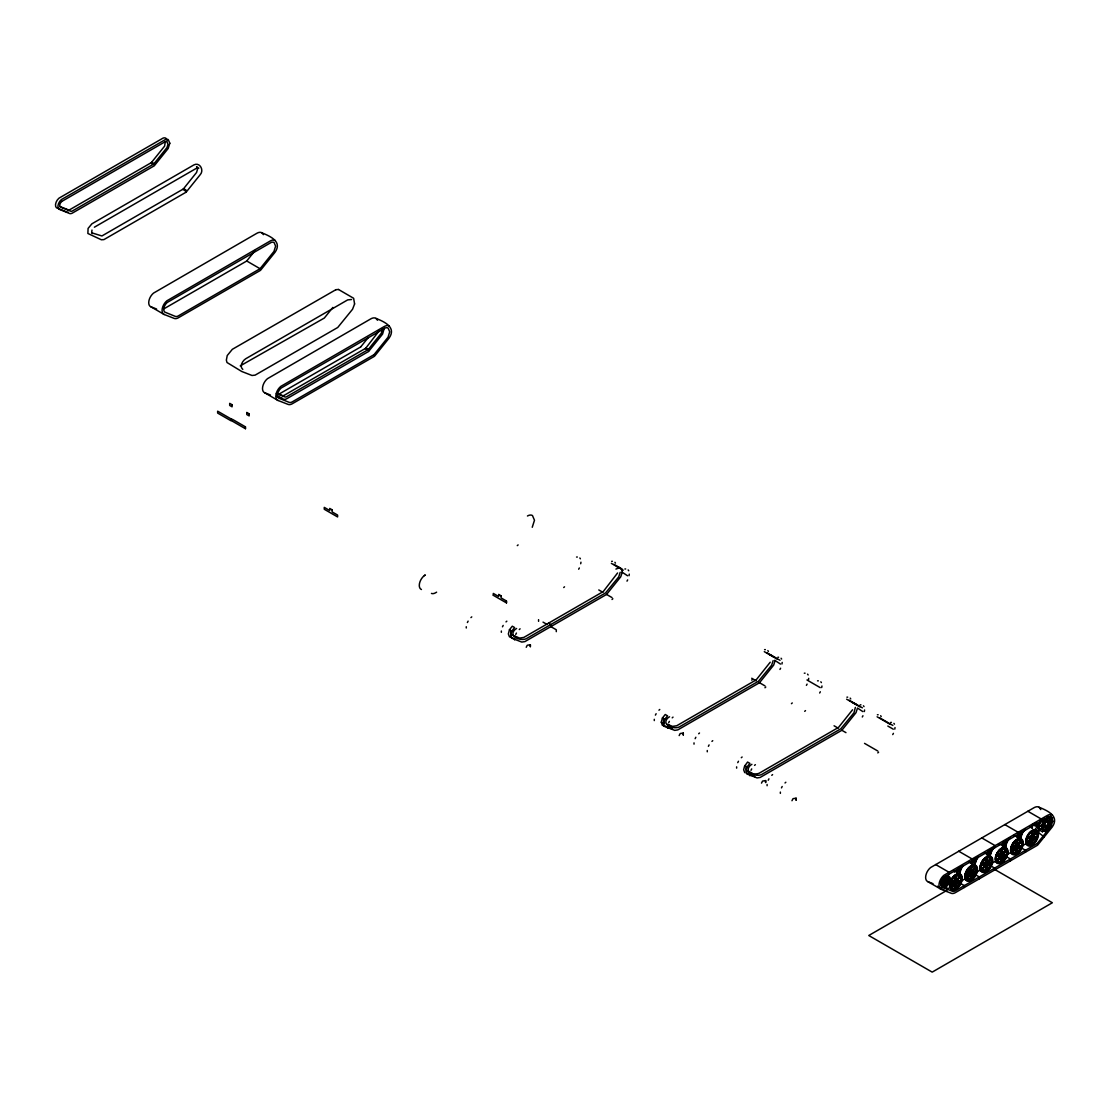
<?xml version="1.0" encoding="UTF-8"?>
<svg xmlns="http://www.w3.org/2000/svg" width="1110" height="1110" viewBox="0 0 1110 1110"><rect width="100%" height="100%" fill="white"/><g stroke="black" fill="none" stroke-linecap="round" stroke-linejoin="round"><path stroke-width="1.5" d="M944.013 883.518L944.055 881.409L945.651 879.481L947.454 879.814L947.413 881.937L945.817 883.865L944.013 883.518L945.817 883.865M944.263 883.671L945.651 879.481M945.567 883.713L947.454 879.814M354.589 303.946L353.632 298.271L338.481 289.474M955.405 882.866L956.515 880.938M957.056 881.493L956.39 882.894M957.653 882.27L959.29 883.38A4.121 2.373 -60 0 0 960.205 881.049L957.847 881.923L959.29 883.38M970.529 873.445L970.889 874.403M986.776 865.536L985.86 864.343M987.553 863.885L986.887 865.287M1001.109 855.533L1001.234 856.656M1002.802 855.075L1001.9 856.656M1018.064 846.278L1016.913 847.943M1018.147 846.639L1017.939 845.82M1031.62 838.591L1032.286 837.19M1036.782 823.204L1036.74 823.578A6.729 3.885 -60 0 0 1039.043 827.047M1039.557 824.452L1039.668 823.467M620.199 572.302L618.714 576.909L605.574 592.92L526.14 638.777C521.367 641.053 509.518 637.417 513.791 630.993A6.077 3.51 -60 0 1 516.622 628.496M773.143 660.603L771.644 665.209L758.505 681.207L679.084 727.064C674.311 729.339 662.462 725.704 666.735 719.294A6.077 3.51 -60 0 1 669.552 716.796M580.71 563.755L580.96 562.187M629.037 575.702L629.287 574.134M781.967 664.002L782.217 662.42M808.455 679.903L808.704 678.335M821.705 687.562L821.955 685.98M864.315 711.538L864.579 709.97M894.785 729.131L895.035 727.563M952.713 886.113L952.713 886.543M955.668 877.497L956.307 876.803M955.557 886.626L956.237 886.196L955.849 887.029M967.962 877.316L967.393 877.58M970.917 868.589L971.5 868.187M971.5 877.621L971.319 878.246M974.719 868.228L974.955 869.047L974.386 868.589M974.344 873.417L974.899 872.918L974.955 873.764M982.628 864.288L982.766 863.816M982.628 869.005L982.85 869.199M983.196 868.63L982.766 869.199M986.818 859.709L986.055 859.584M986.818 869.13L986.374 868.755M989.648 860.292L990.3 859.709M989.718 864.69L990.273 864.218L989.593 864.621M998.598 855.061L997.821 855.061L998.376 855.519M997.904 855.255L998.514 854.797L998.154 855.533M998.473 859.695L998.195 860.375M998.389 859.431L998.07 860.305M1002.136 850.662L1001.359 851.162L1002.053 850.385M1002.136 860.083L1001.608 860.611M1005.521 855.38L1005.049 856.24L1005.133 855.394M1013.014 846.375L1013.846 846.25M1013.153 846.444L1013.499 846.639M1013.153 851.481L1013.305 850.676M1017.162 842.31L1017.162 841.546L1016.566 842.296M1016.746 851.065L1016.885 851.911M1017.176 850.94L1016.954 851.758M1020.7 842.629L1020.714 841.824L1020.076 842.407M1020.853 847.124L1020.381 846.583M1029.095 837.342L1028.512 838.064L1028.97 837.37M1029.025 842.407L1028.651 841.81L1028.665 842.629M1035.977 833.527L1036.102 833.097M1035.63 833.069C1038.003 834.109 1030.982 836.524 1035.547 832.417A4.121 2.373 -60 0 1 1036.449 833.707M1034.09 834.97L1036.171 833.36M354.589 303.96L352.55 309.26L337.731 327.492L255.147 375.125L252.025 375.485L241.702 371.462L226.995 362.512L226.357 360.126L227.231 355.547L232.351 349.303L335.858 289.71M510.739 631.09L510.739 633.99M663.669 719.391L663.433 721.639L664.543 723.221M746.017 766.927C744.505 772.81 754.703 775.224 759.101 773.268L838.536 727.411L852.563 709.762M613.858 564.338L621.642 568.847L622.211 572.233L620.726 576.825L606.573 594.433L524.877 641.608L521.797 642.079L511.793 638.167L510.669 635.253L511.793 631.077L514.624 627.552L512.293 626.207L509.462 629.731L508.352 633.921L509.462 636.821L513.763 638.5M530.344 644.757L530.344 646.644L530.344 644.757L527.264 645.243L526.223 647.296M664.723 726.453L662.406 725.121L661.283 722.208L662.406 718.031L665.237 714.507L667.554 715.853L664.723 719.363L663.613 723.553L664.723 726.453L674.741 730.38L677.808 729.894L759.504 682.733L773.656 665.126L775.155 660.519M683.274 733.058L683.274 734.945L683.274 733.058L680.208 733.53L679.154 735.583M862.845 711.607L857.503 708.069L856.004 712.675L841.852 730.269L760.156 777.444L757.089 777.93L747.072 774.003L745.962 771.103L747.072 766.913L749.902 763.389L747.585 762.057L744.574 766.219L743.644 769.757L744.755 772.657M765.622 780.594L765.622 782.481L765.622 780.594L762.556 781.079L761.502 783.133M796.092 798.187L796.092 800.074L796.092 798.187L793.012 798.673L791.971 800.726M955.405 882.325L955.821 881.451M970.612 873.14L971.07 874.458M972.277 872.973L971.167 874.361M985.902 864.718L987.012 863.33M1002.774 855.366L1002.136 856.476M1016.399 847.11L1017.925 845.764M1018.689 846.999L1018.786 844.308L1019.036 846.972L1017.149 849.317L1015.012 848.997L1015.012 846.486L1016.899 844.141L1019.036 844.46M1031.62 837.925L1031.745 839.049L1032.758 838.952M1033.271 837.759L1032.855 838.647M617.576 572.982L603.243 591.574L523.823 637.431L519.674 638.083L511.613 634.92M627.552 575.771L622.211 572.233M780.483 664.071L774.725 660.284M806.97 679.972L820.221 687.631M887.833 726.051L893.3 729.201M955.641 878.787C957.541 871.516 956.279 882.492 954.739 877.108A4.121 2.373 -60 0 1 956.542 876.067M954.739 887.389L955.641 884.656L956.806 886.488A4.121 2.373 -60 0 1 954.988 887.528L954.739 887.389A4.121 2.373 -60 0 0 956.542 886.335L956.806 886.488M954.988 887.528L955.89 884.809M970.889 869.99C972.79 862.72 971.528 873.681 969.987 868.311A4.121 2.373 -60 0 1 971.805 867.257M969.987 878.579L970.889 875.859L972.055 877.677A4.121 2.373 -60 0 1 970.237 878.732L969.987 878.579A4.121 2.373 -60 0 0 971.805 877.538L972.055 877.677M970.237 878.732L971.139 875.998M986.138 861.18C988.039 853.909 986.776 864.884 985.236 859.501A4.121 2.373 -60 0 1 987.054 858.46M985.236 869.782L986.138 867.049L987.303 868.88A4.121 2.373 -60 0 1 985.486 869.921L985.236 869.782A4.121 2.373 -60 0 0 987.054 868.728L987.303 868.88M985.486 869.921L986.401 867.201M1001.386 852.383C1003.287 845.112 1002.025 856.074 1000.485 850.704A4.121 2.373 -60 0 1 1002.302 849.649M1000.485 860.971L1001.386 858.252L1002.552 860.07A4.121 2.373 -60 0 1 1000.734 861.124L1000.485 860.971A4.121 2.373 -60 0 0 1002.302 859.931L1002.552 860.07M1000.734 861.124L1001.65 858.391M1016.635 843.572C1018.536 836.302 1017.273 847.277 1015.733 841.893A4.121 2.373 -60 0 1 1017.551 840.853M1015.733 852.161L1016.635 849.441L1017.801 851.273A4.121 2.373 -60 0 1 1015.983 852.313L1015.733 852.161A4.121 2.373 -60 0 0 1017.551 851.12L1017.801 851.273M1015.983 852.313L1016.899 849.594M1032.8 832.042L1032.147 834.914L1032.8 832.042A4.121 2.373 -60 0 0 1030.982 833.097L1032.147 834.914M1030.982 843.364L1031.898 840.645L1030.982 843.364A4.121 2.373 -60 0 0 1032.8 842.31L1031.898 840.645M91.991 230.034L91.686 232.531L92.602 233.586M952.449 882.075L952.644 881.132M956.237 877.122L955.53 877.316M959.331 877.344L959.207 877.275M959.775 877.427L959.151 877.899M967.393 872.862L967.462 872.446M967.323 873.182L967.948 872.71M967.323 877.899L967.948 877.427M970.848 877.705L971.486 877.746M989.718 859.972L990.064 859.39M1036.032 838.438L1035.63 837.786M379.689 330.128L365.329 348.72L367.743 350.122L381.396 333.139L382.381 328.837M952.241 887.167L953.434 884.462L952.241 887.167A4.121 2.373 -60 0 1 951.339 885.877L953.434 884.462M957.847 878.981L959.29 876.428A4.121 2.373 -60 0 1 960.205 877.732L957.847 878.981L960.205 877.732M958.096 879.134L959.29 876.428M967.49 878.357L968.697 875.665L967.49 878.357A4.121 2.373 -60 0 1 966.588 877.067L968.697 875.665M973.095 870.184L974.538 867.632A4.121 2.373 -60 0 1 975.454 868.922L973.095 870.184L975.454 868.922M973.345 870.323L974.538 867.632M982.738 869.56L983.946 866.854L982.738 869.56A4.121 2.373 -60 0 1 981.837 868.27L983.946 866.854M988.344 861.374L989.787 858.821A4.121 2.373 -60 0 1 990.703 860.111L988.344 861.374L990.703 860.111M988.594 861.526L989.787 858.821M997.987 860.75L999.194 858.044L997.987 860.75A4.121 2.373 -60 0 1 997.085 859.459L999.194 858.044M1003.593 852.577L1005.049 850.024A4.121 2.373 -60 0 1 1005.951 851.314L1003.593 852.577L1005.951 851.314M1003.842 852.716L1005.049 850.024M1013.25 851.939L1014.443 849.247L1013.25 851.939A4.121 2.373 -60 0 1 1012.334 850.649L1014.443 849.247M1018.841 843.766L1020.298 841.213A4.121 2.373 -60 0 1 1021.2 842.504L1018.841 843.766L1021.2 842.504M1019.091 843.919L1020.298 841.213M1028.498 843.142L1029.691 840.437L1028.498 843.142A4.121 2.373 -60 0 1 1027.582 841.852L1029.691 840.437M1034.353 835.108L1035.547 832.417M970.737 873.223L971.638 872.071L972.429 872.765M972.18 873.279L971.638 874.097M1001.234 855.602L1001.789 854.797M1017.939 846.875L1017.149 847.846M467.393 622.53L468.115 621.128M502.469 626.817L503.191 625.416M515.72 634.462L516.441 633.061M655.399 715.117L656.121 713.716M668.65 722.763L669.372 721.361M695.137 738.677L695.845 737.262M708.388 746.322L709.096 744.921M737.748 762.653L738.469 761.252M750.998 770.312L751.72 768.911M768.217 780.247L768.939 778.845M781.468 787.892L782.189 786.49M532.245 527.278L534.479 520.243L532.467 515.539A9.948 5.744 -60 0 0 527.444 515.997M578.671 569.208L579.337 567.973M626.997 581.154L627.663 579.919M770.215 662.226L756.188 679.875L676.753 725.732L672.604 726.384L667.429 724.358L669.76 725.69M779.942 669.441L780.607 668.22M806.415 685.356L807.081 684.121M819.666 693.001L820.332 691.78M862.29 716.991L862.956 715.756M892.745 734.584L893.425 733.349M952.713 881.826L952.394 881.118M974.913 868.866L974.636 868.284M1005.022 851.051L1005.452 851.439M970.889 872.918L972.402 872.515M959.512 881.881L959.428 882.728L959.387 881.798M982.628 863.746L983.349 863.746M1001.622 859.945L1001.636 860.722M185.342 190.878L186.147 190.171L183.816 188.728M186.189 192.113L200.091 174.825C204.448 170.357 199.814 161.727 193.848 164.946L91.894 223.818L88.078 228.438L87.884 233.488L101.385 239.774L103.924 239.594L186.161 192.155M255.286 250.347L246.725 260.989L260.059 268.717L178.391 315.864A6.813 3.927 -60 0 1 175.269 316.364L164.668 312.049A6.216 3.594 -60 0 1 167.221 302.461L271.298 242.396A7.617 4.398 -60 0 1 274.087 242.535L275.613 246.143L273.976 251.401L260.073 268.703M332.889 307.401L324.328 318.043L240.246 365.87M360.75 346.875L368.256 337.551M368.631 351.426L382.562 334.11L384.24 328.338M954.003 881.701L955.89 879.356L958.041 879.675L958.041 882.186L956.154 884.531L954.003 884.226L954.003 881.701L954.003 884.226M954.267 881.853L955.89 879.356M969.252 872.904L971.139 870.559L973.29 870.864L973.29 873.39L971.403 875.734L969.252 875.415L969.252 872.904L969.252 875.415M969.516 873.043L971.403 870.698L973.29 870.864M984.514 864.093L986.401 861.749L988.538 862.068L988.538 864.579L986.651 866.924C982.752 868.395 985.333 860.583 984.764 866.757M984.764 864.246L986.651 861.901L988.538 862.068M984.514 866.605L986.401 866.785L988.288 864.426L988.288 861.915M999.763 855.297L1001.65 852.938L1003.787 853.257L1003.787 855.768L1001.9 858.127C998.001 859.584 1000.582 851.772 1000.013 857.947M1000.013 855.435L1001.65 852.938M999.763 857.808L1001.65 857.975L1003.537 855.63L1005.951 854.631A4.121 2.373 -60 0 1 1005.049 856.975L1004.786 856.823A4.121 2.373 -60 0 0 1005.702 854.492M1015.261 849.15L1015.261 846.639L1016.899 844.141M1015.012 848.997L1016.899 849.164L1018.786 846.819M1034.589 829.975L1038.891 824.633M1030.26 837.675L1032.147 835.33L1034.284 835.65L1034.284 838.161L1032.397 840.506L1030.26 840.201L1030.26 837.675L1030.26 840.201M1030.51 837.828L1032.397 835.483L1034.284 835.65M1039.154 828.698L1037.004 831.376L1044.191 836.982M1037.905 832.666L1040.833 829.031A2.345 1.36 -60 0 0 1039.917 830.294L1042.457 831.765A2.345 1.36 -60 0 1 1044.524 829.947A2.345 1.36 -60 0 1 1045.398 831.695A2.345 1.36 -60 0 1 1046.938 829.087A2.345 1.36 -60 0 1 1048.672 829.531A2.345 1.36 -60 0 1 1049.241 826.825A2.345 1.36 -60 0 1 1051.364 825.84A2.345 1.36 -60 0 1 1050.837 823.759A2.345 1.36 -60 0 1 1052.779 821.622A2.345 1.36 -60 0 1 1051.281 820.72A2.345 1.36 -60 0 1 1052.544 818.001L1050.005 816.53A2.345 1.36 -60 0 1 1049.63 816.877A2.345 1.36 -60 0 1 1050.005 816.53M1037.226 843.461L1051.156 826.131L1052.863 820.692L1051.281 816.974A7.853 4.537 -60 0 0 1048.409 816.821L944.263 876.942A6.452 3.719 -60 0 0 941.599 886.89L952.241 891.219A7.035 4.065 -60 0 0 955.46 890.706L1037.115 843.558M374.07 354.603L388.028 337.26L389.721 331.821L388.139 328.088A7.853 4.537 -60 0 0 385.267 327.95L281.121 388.056A6.452 3.719 -60 0 0 278.471 398.018L289.113 402.333A7.035 4.065 -60 0 0 292.318 401.834L373.987 354.687M1031.939 837.356C1033.715 835.774 1033.799 839.313 1031.939 839.16M952.533 885.905L952.311 886.71M1001.72 859.861L1001.733 860.694M1032.314 832.764L1031.981 833.624M470.945 617.604L471.764 616.883M506.021 621.891L506.826 621.17M563.713 587.537L564.532 586.815M519.272 629.55L520.09 628.815M612.04 599.483L612.859 598.748M658.952 710.192L659.77 709.47M672.202 717.837L673.021 717.115M751.72 680.125L752.538 679.403M698.676 733.752L699.494 733.016M764.97 687.77L765.789 687.048M711.926 741.397L712.745 740.675M791.444 703.684L792.262 702.949M741.3 757.728L742.118 757.006M804.695 711.33L805.513 710.608M754.55 765.387L755.369 764.665M771.769 775.321L772.588 774.6M785.02 782.966L785.838 782.245M877.788 752.899L878.607 752.178M424.367 575.618L425.324 574.952L424.103 575.799A8.533 4.926 -60 0 0 419.469 583.596A8.533 4.926 -60 0 0 421.439 589.507M955.918 881.146L957.181 881.562L956.154 883.061M987.012 865.356L985.736 864.94M61.688 201.479L165.126 141.761A5.037 2.914 -60 0 1 166.972 141.858L167.985 144.244L166.999 147.533L153.374 164.488L150.96 163.101L164.585 146.145L165.362 141.511M951.339 885.877L953.698 884.614M966.588 877.067L968.947 875.804M981.837 868.27L984.195 867.007M997.085 859.459L999.444 858.196M1012.334 850.649L1014.693 849.386M1027.582 841.852L1029.941 840.589M982.822 869.102L983.349 868.464M1020.617 847.429L1025.487 850.288L1025.487 852.161M94.378 227.203L196.151 168.442L198.815 168.137L196.567 166.833M183.719 188.769L101.912 235.958L91.769 232.836M246.698 261.03L165.043 308.164A6.813 3.927 -60 0 1 163.656 308.747M360.639 346.986L278.985 394.119A7.035 4.065 -60 0 1 277.819 394.647M368.52 351.523L286.866 398.67A7.035 4.065 -60 0 1 283.647 399.184L276.543 396.395M436.618 592.171L435.578 592.782A9.06 5.231 -60 0 1 431.457 593.42M960.136 881.701L965.339 878.69M976.828 872.058L980.935 869.685M992.021 863.289L994.893 861.637M1007.672 854.256L1010.419 852.66M1021.478 846.292L1025.834 843.766M945.9 890.969L868.755 935.508L932.192 972.124L1052.363 902.749L994.824 869.532M1027.582 838.536L1029.941 837.648L1027.582 838.536A4.121 2.373 -60 0 1 1028.498 836.191L1029.941 837.648M1012.334 847.332L1014.693 846.458L1012.334 847.332A4.121 2.373 -60 0 1 1013.25 844.987L1013.499 845.14A4.121 2.373 -60 0 0 1012.584 847.485M1034.09 837.897L1036.449 837.023A4.121 2.373 -60 0 1 1035.547 839.368L1034.284 838.161M997.085 856.143L999.444 855.269L997.085 856.143A4.121 2.373 -60 0 1 997.987 853.798L998.251 853.951A4.121 2.373 -60 0 0 997.335 856.282M1036.449 837.023L1034.353 838.05L1035.547 839.368M1021.2 845.834L1018.841 846.708L1021.2 845.834A4.121 2.373 -60 0 1 1020.298 848.165L1020.034 848.026A4.121 2.373 -60 0 0 1020.95 845.681M981.837 864.94L984.195 864.066L981.837 864.94A4.121 2.373 -60 0 1 982.738 862.609L984.195 864.066M966.588 873.75L968.947 872.876L966.588 873.75A4.121 2.373 -60 0 1 967.49 871.405L967.754 871.558A4.121 2.373 -60 0 0 966.838 873.889M1005.951 854.631L1003.593 855.505L1003.787 853.257M988.344 864.315L990.703 863.441A4.121 2.373 -60 0 1 989.787 865.772L988.538 864.579M951.339 882.547L953.698 881.673L951.339 882.547A4.121 2.373 -60 0 1 952.241 880.216L953.698 881.673M990.703 863.441L988.594 864.454L989.787 865.772M973.29 873.39L975.454 872.238A4.121 2.373 -60 0 1 974.538 874.583L974.289 874.43A4.121 2.373 -60 0 0 975.191 872.099M973.345 873.265L975.454 872.238M960.205 881.049L957.847 881.923M1032.397 836.954L1033.438 837.55M1017.149 845.751L1018.147 846.097M945.817 876.997L945.207 878.579M1001.9 854.561L1002.899 854.908M947.524 878.315L947.995 876.692L947.482 878.44M948.995 879.037L948.509 880.66M1002.025 856.726L1001.262 856.712M945.359 882.658C946.469 878.329 945.054 885.447 946.15 880.618M956.279 883.144L955.363 882.991M615.925 569.069L619.144 567.862L621.642 568.847M1032.411 832.736L1032.231 833.652M335.886 289.696L338.453 289.46M942.876 881.215L943.5 879.578L942.487 881.021M942.612 882.797L941.974 884.434L942.487 882.686M948.259 882.284C945.9 882.27 949.036 884.698 948.009 882.131M942.848 882.922C940.364 882.131 942.196 886.085 942.654 882.922M956.043 883.241L955.238 882.547M942.737 886.335L943.611 884.837L942.862 886.446M945.082 886.03C947.676 883.588 942.612 886.696 946.108 884.573M576.562 557.053L577.325 557.026M611.638 561.341L612.401 561.313M624.888 569L625.652 568.958M764.568 649.641L765.345 649.614M777.832 657.287L778.596 657.259M804.306 673.201L805.069 673.173M817.557 680.846L818.32 680.818M846.916 697.177L847.693 697.149M860.181 704.836L860.944 704.808M877.386 714.771L878.149 714.743M890.636 722.43L891.399 722.388M1016.829 848.04L1016.247 847.318M948.897 878.87L948.384 880.618M944.957 878.426L946.108 878.066L945.845 876.872M946.4 880.771L944.985 881.284L945.415 882.825M943.764 884.892C940.475 885.086 944.887 887.82 943.514 884.739M351.565 299.506L347.68 299.894L245.726 358.752C242.535 360.681 239.15 366.591 242.812 369.436M59.76 206.474L68.376 209.846A4.19 2.414 -60 0 0 69.972 209.582L151.806 162.351L154.221 163.739L72.386 210.983A4.19 2.414 -60 0 1 70.79 211.233L60.287 207.029A3.635 2.095 -60 0 1 61.785 201.409M150.891 306.79L164.225 314.505L174.242 318.417A9.06 5.231 -60 0 0 178.363 317.765L260.059 270.604A2.317 1.332 -60 0 0 260.878 269.883L275.03 252.275C282.412 241.758 270.757 236.472 261.918 232.823A9.948 5.744 -60 0 0 256.882 233.28L153.541 293.096A8.533 4.926 -60 0 0 148.906 300.893A8.533 4.926 -60 0 0 150.891 306.79L156.607 309.038M276.751 393.301L282.55 395.562A4.426 2.553 -60 0 0 284.243 395.299L366.078 348.054L368.492 349.442L286.657 396.686A4.426 2.553 -60 0 1 284.965 396.95L276.348 393.592M278.388 396.672L281.232 397.782M264.707 392.76L278.055 400.474L288.073 404.387A9.296 5.37 -60 0 0 292.305 403.735L374.001 356.56A2.539 1.471 -60 0 0 374.902 355.769L389.069 338.134C396.52 327.547 385.073 321.983 375.971 318.39A10.17 5.869 -60 0 0 370.837 318.848L267.454 378.69A8.769 5.064 -60 0 0 262.695 386.696A8.769 5.064 -60 0 0 264.707 392.76L270.438 395.007M616.813 566.516L619.324 567.501M769.757 654.817L772.255 655.802M772.074 656.163L774.586 657.134M852.105 702.366L854.603 703.338M854.422 703.698L856.934 704.683M662.406 725.121L672.41 729.034M746.184 773.226L754.758 776.584M927.849 881.645L941.183 889.346L951.214 893.272A9.296 5.37 -60 0 0 955.433 892.607L1037.129 845.445A2.539 1.471 -60 0 0 1038.03 844.641L1052.211 827.005C1059.661 816.419 1048.201 810.869 1039.113 807.261A10.17 5.869 -60 0 0 1033.965 807.733L930.582 867.562A8.769 5.064 -60 0 0 925.823 875.568A8.769 5.064 -60 0 0 927.849 881.645L933.011 883.671M185.203 190.753L182.97 189.463L196.553 172.494L197.552 169.178L196.72 166.972M766.788 652.638L780.039 660.297M849.136 700.188L862.401 707.833M879.606 717.768L892.856 725.427M611.346 563.367L623.237 570.221M764.291 651.667L777.541 659.312M846.639 699.203L859.889 706.862M877.108 716.796L890.359 724.442M1050.24 820.151L1052.779 821.622M1027.846 811.271L1041.194 818.972L1041.194 820.859M1037.822 824.619L1040.361 826.076A2.345 1.36 -60 0 1 1041.86 826.978A2.345 1.36 -60 0 1 1040.611 829.711L1038.072 828.24A2.345 1.36 -60 0 0 1039.321 825.507A2.345 1.36 -60 0 0 1037.822 824.619A2.345 1.36 -60 0 0 1039.571 822.968A2.345 1.36 -60 0 0 1039.751 820.762M1032.702 824.355L1035.241 825.826A2.345 1.36 -60 0 1 1035.727 824.355M1042.859 830.225A2.345 1.36 -60 0 1 1042.942 829.753A2.345 1.36 -60 0 1 1042.859 830.225L1045.398 831.695M598.776 589.937L602.883 592.31M606.573 594.433L612.04 597.596M751.72 678.238L756.132 680.791M759.087 682.483L764.97 685.883M834.068 725.774L838.161 728.146M841.852 730.269L845.959 732.642M864.537 743.367L877.788 751.012M1004.786 824.577L1018.134 832.278L1018.134 834.165M1032.397 840.506L1034.034 838.022L1034.034 835.497M1015.733 841.893L1016.899 843.725M246.864 412.49L249.098 413.78M981.726 837.897L995.073 845.598L995.073 847.485M1000.485 850.704L1001.65 852.522M1006.298 856.629L1010.405 858.987L1010.405 860.874M245.435 426.837L232.281 419.233L232.184 420.967M232.281 421.12L245.435 428.724M985.236 859.501L986.401 861.332M990.522 865.731L994.615 868.103L994.615 869.99M958.665 851.203L972.013 858.904L972.013 860.791M498.779 594.474L501.012 595.765M548.493 623.182L550.824 624.528L550.824 626.623L556.29 629.772L556.29 631.659M969.987 868.311L971.139 870.129M506.479 601.023L501.11 597.915L501.11 595.931M543.026 622.127L547.133 624.486M493.312 595.307L506.479 602.91M975.191 874.583L979.297 876.942L979.297 878.829M971.403 875.734L973.026 873.237L973.026 870.726M935.605 864.524L948.953 872.224L948.953 874.111M954.739 877.108L955.89 878.94M958.041 879.675L956.154 884.531M960.192 883.241L964.299 885.6L964.299 887.487M509.462 629.731L511.793 631.077M662.406 718.031L664.723 719.363M744.755 765.567L747.072 766.913M514.499 636.058L516.816 637.404M749.791 771.894L752.108 773.24M661.283 722.208L663.613 723.553M937.45 886.238L946.358 891.372L947.399 889.318L941.932 886.168L946.774 888.055A7.035 4.065 -60 0 0 948.55 888.153M1039.113 807.261L1040.792 809.592M375.971 318.39L377.525 320.249M261.918 232.823L263.431 234.654M945.845 884.42L946.108 885.613L944.846 885.891M1028.498 836.191L1029.691 837.509M1018.841 846.708L1020.298 848.165M1013.25 844.987L1014.693 846.458M1003.593 855.505L1005.049 856.975M997.987 853.798L999.444 855.269M982.738 862.609L983.946 863.927M973.095 873.112L974.538 874.583M967.49 871.405L968.947 872.876M952.241 880.216L953.434 881.534M893.911 723.373L894.466 724.164M880.66 715.728L881.215 716.519M863.441 705.78L864.01 706.584M850.191 698.135L850.746 698.925M820.831 681.804L821.386 682.594M807.567 674.145L808.136 674.949M781.093 658.244L781.648 659.035M767.842 650.585L768.397 651.39M628.163 569.943L628.718 570.734M614.912 562.298L615.467 563.089M579.836 557.997L580.391 558.802M1016.635 849.441L1017.551 851.12M1001.386 858.252L1002.302 859.931M986.138 867.049L987.054 868.728M970.889 875.859L971.805 877.538M955.641 884.656L956.542 886.335M167.319 140.665L165.862 138.237A7.617 4.398 -60 0 0 163.073 138.098L58.997 198.163A6.216 3.594 -60 0 0 56.444 207.764L67.058 212.065A6.813 3.927 -60 0 0 68.251 212.232M855.366 707.403L853.992 712.745L840.853 728.757L761.432 774.613C756.659 776.889 744.81 773.254 749.083 766.83A6.077 3.51 -60 0 1 751.9 764.332M780.358 792.082L780.358 793.372M767.093 784.437L767.107 785.727M749.888 774.503L749.888 775.779M736.638 766.843L736.638 768.134M707.264 750.513L707.264 751.803M694.014 742.867L694.014 744.144M667.54 726.953L667.54 728.243M654.289 719.308L654.289 720.584M514.596 638.652L514.61 639.943M501.345 631.007L501.345 632.298M466.269 626.72L466.283 627.996M538.572 619.658L538.572 621.322M506.562 601.176L506.562 602.855M498.695 594.53L498.695 596.528L493.312 593.42L493.228 595.154M249.181 413.947L249.181 415.931L246.767 414.543L246.767 412.545M245.532 426.989L245.532 428.668M518.092 544.885A2.317 1.332 -60 0 1 517.274 545.607M947.094 882.117A3.205 1.859 -60 0 1 943.306 883.754A3.205 1.859 -60 0 1 945.345 878.842A3.205 1.859 -60 0 1 947.413 881.354M1039.64 826.201A6.424 3.705 -60 0 1 1039.501 824.924M1039.571 823.981A6.424 3.705 -60 0 1 1041.832 819.083M1038.502 826.007A5.897 3.413 -60 0 1 1037.85 825.368M1039.418 826.395A6.729 3.885 -60 0 1 1039.279 825.049L1039.459 823.523A6.729 3.885 -60 0 1 1039.945 821.913M1052.544 818.001A2.345 1.36 -60 0 1 1050.476 818.528A2.345 1.36 -60 0 1 1050.698 815.947A2.345 1.36 -60 0 1 1048.631 817.751A2.345 1.36 -60 0 1 1047.757 816.003A2.345 1.36 -60 0 1 1046.217 818.611A2.345 1.36 -60 0 1 1044.482 818.167A2.345 1.36 -60 0 1 1043.913 820.887A2.345 1.36 -60 0 1 1041.791 821.858A2.345 1.36 -60 0 1 1042.318 823.939A2.345 1.36 -60 0 1 1040.361 826.076M1040.611 829.711A2.345 1.36 -60 0 1 1042.678 829.184A2.345 1.36 -60 0 1 1042.457 831.765M1040.417 828.823A2.345 1.36 -60 0 1 1039.917 830.294M1038.072 828.24A2.345 1.36 -60 0 1 1039.571 827.436M1041.027 819.818A2.345 1.36 -60 0 1 1040.653 820.151M1036.809 824.827A5.897 3.413 -60 0 1 1034.909 822.954M1037.642 825.493A6.729 3.885 -60 0 1 1034.797 824.522M1034.687 824.133A2.345 1.36 -60 0 1 1035.241 825.826M1032.869 824.98A2.345 1.36 -60 0 1 1033.993 824.147M1052.447 814.976A10.17 5.869 -60 0 0 1047.313 815.434L943.93 875.277A8.769 5.064 -60 0 0 939.171 883.283A8.769 5.064 -60 0 0 941.183 889.346M945.082 886.834A7.035 4.065 -60 0 1 944.36 886.668M1005.341 847.138A6.424 3.705 -60 0 1 1006.062 840.395M1003.135 847.693A8.991 5.189 -60 0 1 1003.773 841.755M1003.482 847.374A8.464 4.884 -60 0 1 1004.078 841.782M1015.983 842.046A4.121 2.373 -60 0 1 1017.801 840.991M1013.499 852.091A4.121 2.373 -60 0 1 1012.584 850.801M1020.034 841.075A4.121 2.373 -60 0 1 1020.95 842.365M1016.302 835.941A8.991 5.189 -60 0 1 1017.315 836.871M1005.452 847.388A8.991 5.189 -60 0 1 1007.325 841.13M1008.629 839.202A8.991 5.189 -60 0 1 1010.169 837.578M1013.458 835.677A8.991 5.189 -60 0 1 1014.984 835.525M1016.052 836.385A8.464 4.884 -60 0 1 1016.996 837.273M1005.826 847.18A8.464 4.884 -60 0 1 1010.266 837.939M959.595 873.556A6.424 3.705 -60 0 1 960.317 866.813M957.167 872.335A8.991 5.189 -60 0 1 958.013 868.173M957.736 873.792A8.464 4.884 -60 0 1 958.332 868.2M970.237 868.45A4.121 2.373 -60 0 1 972.055 867.409M967.754 878.509A4.121 2.373 -60 0 1 966.838 877.219M974.289 867.479A4.121 2.373 -60 0 1 975.191 868.769M969.238 861.943A8.991 5.189 -60 0 1 972.193 864.69M959.706 873.806A8.991 5.189 -60 0 1 962.883 865.62M969.058 862.414A8.464 4.884 -60 0 1 971.25 863.677M960.081 873.584A8.464 4.884 -60 0 1 963.064 865.869M1020.589 838.341A6.424 3.705 -60 0 1 1021.311 831.598M1018.161 837.12A8.991 5.189 -60 0 1 1019.022 832.958M1018.73 838.577A8.464 4.884 -60 0 1 1019.341 832.986M1027.846 838.674A4.121 2.373 -60 0 1 1028.748 836.329M1028.748 843.281A4.121 2.373 -60 0 1 1027.846 841.99M1035.283 832.264A4.121 2.373 -60 0 1 1036.199 833.554M1036.199 836.871A4.121 2.373 -60 0 1 1035.283 839.216M1030.233 826.728A8.991 5.189 -60 0 1 1032.564 828.074M1020.714 838.577A8.991 5.189 -60 0 1 1023.892 830.391M1030.052 827.2A8.464 4.884 -60 0 1 1032.245 828.462M1021.075 838.369A8.464 4.884 -60 0 1 1025.515 829.128M990.814 856.615A6.424 3.705 -60 0 1 990.814 849.205M987.664 854.728A8.991 5.189 -60 0 1 988.524 850.565M988.039 854.52A8.464 4.884 -60 0 1 988.83 850.593M1000.734 850.843A4.121 2.373 -60 0 1 1002.552 849.802M998.251 860.902A4.121 2.373 -60 0 1 997.335 859.612M1004.786 849.871A4.121 2.373 -60 0 1 1005.702 851.162M1001.053 844.738A8.991 5.189 -60 0 1 1002.066 845.681M990.203 856.199A8.991 5.189 -60 0 1 994.921 846.389M998.209 844.488A8.991 5.189 -60 0 1 999.735 844.335M990.772 854.076A8.464 4.884 -60 0 1 993.575 848.262M974.844 864.745A6.424 3.705 -60 0 1 975.565 858.002M972.416 863.524A8.991 5.189 -60 0 1 973.262 859.376M972.776 863.316A8.464 4.884 -60 0 1 973.581 859.404M985.486 859.653A4.121 2.373 -60 0 1 987.303 858.599M982.086 865.092A4.121 2.373 -60 0 1 983.002 862.747M983.002 869.699A4.121 2.373 -60 0 1 982.086 868.409M989.537 858.682A4.121 2.373 -60 0 1 990.453 859.972M990.453 863.289A4.121 2.373 -60 0 1 989.537 865.633M984.487 853.146A8.991 5.189 -60 0 1 987.456 855.879M974.955 864.995A8.991 5.189 -60 0 1 978.132 856.809M975.524 862.872A8.464 4.884 -60 0 1 978.312 857.073M953.767 870.629A8.991 5.189 -60 0 1 954.406 872.03M954.988 877.261A4.121 2.373 -60 0 1 956.806 876.206M951.589 882.7A4.121 2.373 -60 0 1 952.491 880.355M952.491 887.306A4.121 2.373 -60 0 1 951.589 886.016M959.04 876.289A4.121 2.373 -60 0 1 959.942 877.58M959.942 880.896A4.121 2.373 -60 0 1 959.04 883.241M953.989 870.753A8.991 5.189 -60 0 1 956.945 873.501M953.809 871.225A8.464 4.884 -60 0 1 955.044 871.6M164.225 314.505A8.533 4.926 -60 0 1 162.254 308.594A8.533 4.926 -60 0 1 166.888 300.796L270.229 240.995A9.948 5.744 -60 0 1 275.266 240.523M389.319 326.09A10.17 5.869 -60 0 0 384.171 326.562L280.788 386.391A8.769 5.064 -60 0 0 276.029 394.397A8.769 5.064 -60 0 0 278.055 400.474M281.954 397.963A7.035 4.065 -60 0 1 281.232 397.782M169.816 143.245L168.165 148.504L154.262 165.806L72.58 212.967A6.813 3.927 -60 0 1 69.458 213.467L58.858 209.152A6.216 3.594 -60 0 1 61.411 199.564L165.487 139.499A7.617 4.398 -60 0 1 168.276 139.638L169.816 143.245M942.57 880.549L943.389 879.467L942.57 880.549M947.329 877.816C948.703 879.828 948.662 875.055 947.329 877.816M232.101 404.734L229.687 403.332L229.687 405.427L232.101 406.829L232.101 404.734M230.991 418.886L217.643 411.186L217.643 413.073L230.991 420.773L230.991 418.886M332.14 509.823L329.725 508.422L329.725 510.517L324.259 507.367L324.259 509.254L337.606 516.955L337.606 515.068L332.14 511.918L332.14 509.823M946.067 884.226A3.205 1.859 -60 0 0 947.718 879.162A3.205 1.859 -60 0 0 943.805 881.839A3.205 1.859 -60 0 0 946.067 884.226M946.747 886.002A6.424 3.705 -60 0 0 948.842 876.054A6.424 3.705 -60 0 0 941.225 882.728A6.424 3.705 -60 0 0 946.747 886.002M946.4 885.503A5.897 3.413 -60 0 0 948.328 876.359A5.897 3.413 -60 0 0 941.336 882.492A5.897 3.413 -60 0 0 946.4 885.503M946.663 885.655A5.897 3.413 -60 0 0 948.578 876.498A5.897 3.413 -60 0 0 941.585 882.644A5.897 3.413 -60 0 0 946.663 885.655M1047.687 828.296A6.424 3.705 -60 0 0 1049.838 818.32A6.424 3.705 -60 0 0 1042.207 824.938A6.424 3.705 -60 0 0 1047.687 828.296M1046.425 826.839A3.899 2.248 -60 0 0 1048.659 820.665A3.899 2.248 -60 0 0 1043.886 823.62A3.899 2.248 -60 0 0 1046.425 826.839M1046.675 826.978A3.899 2.248 -60 0 0 1048.922 820.817A3.899 2.248 -60 0 0 1044.135 823.759A3.899 2.248 -60 0 0 1046.675 826.978M1047.59 827.935A5.897 3.413 -60 0 0 1049.574 818.764A5.897 3.413 -60 0 0 1042.567 824.855A5.897 3.413 -60 0 0 1047.59 827.935M1046.369 825.771A2.567 1.485 -60 0 0 1047.868 821.719A2.567 1.485 -60 0 0 1044.732 823.62A2.567 1.485 -60 0 0 1046.369 825.771M1046.619 825.923A2.567 1.485 -60 0 0 1048.131 821.858A2.567 1.485 -60 0 0 1044.982 823.773A2.567 1.485 -60 0 0 1046.619 825.923M1032.55 825.41A2.345 1.36 -60 0 0 1032.286 825.895A2.345 1.36 -60 0 0 1032.536 825.41M1017.301 848.956A3.594 2.081 -60 0 0 1018.439 843.392A3.594 2.081 -60 0 0 1014.193 847.166A3.594 2.081 -60 0 0 1017.301 848.956M1017.551 849.108A3.594 2.081 -60 0 0 1018.689 843.544A3.594 2.081 -60 0 0 1014.443 847.318A3.594 2.081 -60 0 0 1017.551 849.108M1018.536 852.785A8.991 5.189 -60 0 0 1021.394 838.869A8.991 5.189 -60 0 0 1010.752 848.304A8.991 5.189 -60 0 0 1018.536 852.785M1017.995 851.578A7.437 4.287 -60 0 0 1020.354 840.076A7.437 4.287 -60 0 0 1011.571 847.874A7.437 4.287 -60 0 0 1017.995 851.578M1018.092 851.939A7.95 4.593 -60 0 0 1020.617 839.618A7.95 4.593 -60 0 0 1011.21 847.957A7.95 4.593 -60 0 0 1018.092 851.939M1018.189 852.286A8.464 4.884 -60 0 0 1020.881 839.174A8.464 4.884 -60 0 0 1010.863 848.054A8.464 4.884 -60 0 0 1018.189 852.286M1018.356 852.078A7.95 4.593 -60 0 0 1020.867 839.77A7.95 4.593 -60 0 0 1011.46 848.109A7.95 4.593 -60 0 0 1018.356 852.078M1018.258 851.731A7.437 4.287 -60 0 0 1020.617 840.214A7.437 4.287 -60 0 0 1011.82 848.012A7.437 4.287 -60 0 0 1018.258 851.731M1018.439 852.438A8.464 4.884 -60 0 0 1021.131 839.326A8.464 4.884 -60 0 0 1011.113 848.207A8.464 4.884 -60 0 0 1018.439 852.438M971.555 875.374A3.594 2.081 -60 0 0 972.693 869.81A3.594 2.081 -60 0 0 968.433 873.584A3.594 2.081 -60 0 0 971.555 875.374M971.805 875.526A3.594 2.081 -60 0 0 972.943 869.949A3.594 2.081 -60 0 0 968.697 873.723A3.594 2.081 -60 0 0 971.805 875.526M972.79 879.203A8.991 5.189 -60 0 0 975.634 865.287A8.991 5.189 -60 0 0 965.006 874.708A8.991 5.189 -60 0 0 972.79 879.203M972.249 877.996A7.437 4.287 -60 0 0 974.608 866.48A7.437 4.287 -60 0 0 965.811 874.278A7.437 4.287 -60 0 0 972.249 877.996M972.346 878.357A7.95 4.593 -60 0 0 974.871 866.036A7.95 4.593 -60 0 0 965.464 874.375A7.95 4.593 -60 0 0 972.346 878.357M972.443 878.704A8.464 4.884 -60 0 0 975.121 865.592A8.464 4.884 -60 0 0 965.103 874.472A8.464 4.884 -60 0 0 972.443 878.704M972.596 878.496A7.95 4.593 -60 0 0 975.121 866.188A7.95 4.593 -60 0 0 965.714 874.527A7.95 4.593 -60 0 0 972.596 878.496M972.499 878.149A7.437 4.287 -60 0 0 974.857 866.633A7.437 4.287 -60 0 0 966.075 874.43A7.437 4.287 -60 0 0 972.499 878.149M972.693 878.856A8.464 4.884 -60 0 0 975.385 865.731A8.464 4.884 -60 0 0 965.367 874.625A8.464 4.884 -60 0 0 972.693 878.856M1032.55 840.159A3.594 2.081 -60 0 0 1033.688 834.595A3.594 2.081 -60 0 0 1029.442 838.355A3.594 2.081 -60 0 0 1032.55 840.159M1033.785 843.988A8.991 5.189 -60 0 0 1036.643 830.072A8.991 5.189 -60 0 0 1026.015 839.493A8.991 5.189 -60 0 0 1033.785 843.988M1033.257 842.781A7.437 4.287 -60 0 0 1035.602 831.265A7.437 4.287 -60 0 0 1026.819 839.063A7.437 4.287 -60 0 0 1033.257 842.781M1033.604 843.281A7.95 4.593 -60 0 0 1036.116 830.96A7.95 4.593 -60 0 0 1026.722 839.299A7.95 4.593 -60 0 0 1033.604 843.281M1033.438 843.489A8.464 4.884 -60 0 0 1036.13 830.363A8.464 4.884 -60 0 0 1026.112 839.257A8.464 4.884 -60 0 0 1033.438 843.489M1002.053 857.766A3.594 2.081 -60 0 0 1003.19 852.202A3.594 2.081 -60 0 0 998.931 855.976A3.594 2.081 -60 0 0 1002.053 857.766M1002.302 857.919A3.594 2.081 -60 0 0 1003.44 852.341A3.594 2.081 -60 0 0 999.194 856.115A3.594 2.081 -60 0 0 1002.302 857.919M1003.287 861.596A8.991 5.189 -60 0 0 1006.132 847.679A8.991 5.189 -60 0 0 995.504 857.1A8.991 5.189 -60 0 0 1003.287 861.596M1002.746 860.389A7.437 4.287 -60 0 0 1005.105 848.872A7.437 4.287 -60 0 0 996.308 856.67A7.437 4.287 -60 0 0 1002.746 860.389M1002.843 860.736A7.95 4.593 -60 0 0 1005.369 848.428A7.95 4.593 -60 0 0 995.961 856.767A7.95 4.593 -60 0 0 1002.843 860.736M1002.941 861.096A8.464 4.884 -60 0 0 1005.632 847.984A8.464 4.884 -60 0 0 995.601 856.864A8.464 4.884 -60 0 0 1002.941 861.096M1003.107 860.888A7.95 4.593 -60 0 0 1005.618 848.567A7.95 4.593 -60 0 0 996.211 856.92A7.95 4.593 -60 0 0 1003.107 860.888M1003.01 860.541A7.437 4.287 -60 0 0 1005.355 849.025A7.437 4.287 -60 0 0 996.572 856.823A7.437 4.287 -60 0 0 1003.01 860.541M1003.19 861.249A8.464 4.884 -60 0 0 1005.882 848.123A8.464 4.884 -60 0 0 995.864 857.003A8.464 4.884 -60 0 0 1003.19 861.249M986.804 866.577A3.594 2.081 -60 0 0 987.942 860.999A3.594 2.081 -60 0 0 983.682 864.773A3.594 2.081 -60 0 0 986.804 866.577M987.054 866.716A3.594 2.081 -60 0 0 988.191 861.152A3.594 2.081 -60 0 0 983.946 864.926A3.594 2.081 -60 0 0 987.054 866.716M988.039 870.407A8.991 5.189 -60 0 0 990.883 856.476A8.991 5.189 -60 0 0 980.255 865.911A8.991 5.189 -60 0 0 988.039 870.407M987.498 869.199A7.437 4.287 -60 0 0 989.856 857.683A7.437 4.287 -60 0 0 981.06 865.481A7.437 4.287 -60 0 0 987.498 869.199M987.595 869.546A7.95 4.593 -60 0 0 990.12 857.225A7.95 4.593 -60 0 0 980.713 865.578A7.95 4.593 -60 0 0 987.595 869.546M987.692 869.907A8.464 4.884 -60 0 0 990.37 856.781A8.464 4.884 -60 0 0 980.352 865.661A8.464 4.884 -60 0 0 987.692 869.907M987.845 869.699A7.95 4.593 -60 0 0 990.37 857.378A7.95 4.593 -60 0 0 980.962 865.717A7.95 4.593 -60 0 0 987.845 869.699M987.761 869.338A7.437 4.287 -60 0 0 990.106 857.822A7.437 4.287 -60 0 0 981.323 865.62A7.437 4.287 -60 0 0 987.761 869.338M987.942 870.046A8.464 4.884 -60 0 0 990.633 856.934A8.464 4.884 -60 0 0 980.616 865.814A8.464 4.884 -60 0 0 987.942 870.046M956.293 884.184A3.594 2.081 -60 0 0 957.444 878.607A3.594 2.081 -60 0 0 953.185 882.381A3.594 2.081 -60 0 0 956.293 884.184M956.556 884.323A3.594 2.081 -60 0 0 957.694 878.759A3.594 2.081 -60 0 0 953.434 882.533A3.594 2.081 -60 0 0 956.556 884.323M957.541 888.014A8.991 5.189 -60 0 0 960.386 874.083A8.991 5.189 -60 0 0 949.758 883.518A8.991 5.189 -60 0 0 957.541 888.014M957 886.807A7.437 4.287 -60 0 0 959.359 875.291A7.437 4.287 -60 0 0 950.562 883.088A7.437 4.287 -60 0 0 957 886.807M957.097 887.154A7.95 4.593 -60 0 0 959.623 874.846A7.95 4.593 -60 0 0 950.216 883.185A7.95 4.593 -60 0 0 957.097 887.154M957.195 887.514A8.464 4.884 -60 0 0 959.872 874.389A8.464 4.884 -60 0 0 949.855 883.269A8.464 4.884 -60 0 0 957.195 887.514M957.347 887.306A7.95 4.593 -60 0 0 959.872 874.985A7.95 4.593 -60 0 0 950.465 883.324A7.95 4.593 -60 0 0 957.347 887.306M957.25 886.946A7.437 4.287 -60 0 0 959.609 875.429A7.437 4.287 -60 0 0 950.812 883.227A7.437 4.287 -60 0 0 957.25 886.946M957.444 887.653A8.464 4.884 -60 0 0 960.136 874.541A8.464 4.884 -60 0 0 950.118 883.421A8.464 4.884 -60 0 0 957.444 887.653"/></g></svg>
